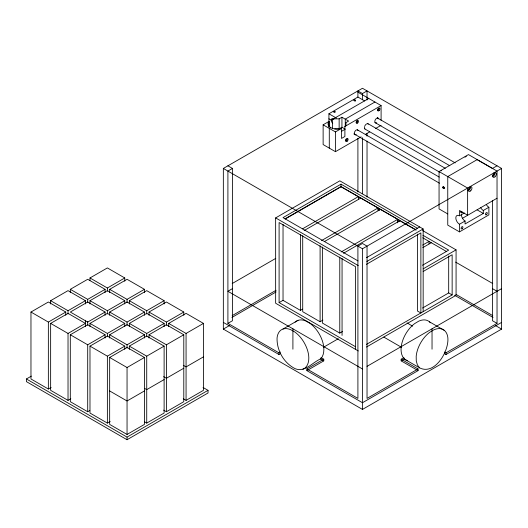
<?xml version="1.0" encoding="UTF-8"?>
<svg xmlns="http://www.w3.org/2000/svg" width="528" height="528" viewBox="0 0 528 528"><rect width="100%" height="100%" fill="white"/><g stroke="black" fill="none" stroke-linecap="round" stroke-linejoin="round"><path stroke-width="0.79" d="M329.287 148.117L329.287 128.37L330.66 127.578M329.201 126.7L329.201 121.308L323.129 124.813L323.129 144.56L335.452 151.675L335.452 131.927L341.524 128.416L341.524 138.435L344.896 136.488L344.896 126.469L345.781 125.242L345.807 122.681L348.599 121.07L341.933 117.223L339.148 118.833L334.712 118.846L332.574 119.361L332.574 128.601M381.097 120.384L381.097 105.574L357.905 92.182M345.629 139.623C345.649 141.022 347.305 138.739 346.071 138.983M444.305 187.862L443.54 187.658L443.744 186.892M329.201 121.308L328.317 122.536A9.035 5.221 0 0 0 339.385 128.931L341.524 128.416M302.867 369.303C308.233 367.112 309.25 360.631 308.669 355.502A22.546 13.015 60 0 0 294.67 331.901L290.506 329.591A22.546 13.015 60 0 0 277.061 337.993C276.652 350.493 284.031 363.238 295.304 368.762C304.973 372.544 312.596 362.274 320.819 358.796C323.73 355.516 324.113 350.988 323.737 346.804A22.546 13.015 60 0 0 309.738 323.195L305.58 320.892A22.546 13.015 60 0 0 295.139 322.153M223.344 168.445L362.472 88.275L501.6 168.445L501.6 329.096L362.472 409.418L223.344 329.096L223.344 168.445L362.472 248.767L501.6 168.445M227.905 323.36L232.472 320.727L232.472 168.445L227.905 171.079L227.905 323.36L278.942 352.829L280.348 352.018M357.905 97.132L357.905 90.908L362.472 93.548L367.033 90.908L367.033 99.957M328.924 127.162L328.924 113.771L357.905 97.04L364.703 100.96M368.775 98.459L331.214 120.113L328.924 118.793M374.933 102.016L345.266 119.143L345.266 126.667M334.712 128.865L339.148 128.845L341.933 127.235L345.266 129.162L341.695 131.221M344.896 126.469L381.097 105.574M51.137 387.413L48.358 389.024L30.967 378.979L30.967 312.041L48.358 302.003L65.749 312.041L65.749 315.308M50.635 303.95L50.635 300.683L68.026 290.644L85.417 300.683L85.417 303.95M70.31 292.591L70.31 289.324L87.701 279.286L105.092 289.324L105.092 292.591M89.984 280.414L89.984 277.966L107.375 267.927L124.766 277.966L124.766 281.233M335.452 151.675L361.126 136.851M365.402 134.376L369.686 131.908M375.388 128.614L381.097 125.321M30.967 312.041L48.358 322.08L65.749 312.041M50.635 300.683L68.026 310.721L85.417 300.683M70.31 289.324L87.701 299.363L105.092 289.324M89.984 277.966L107.375 288.004L124.766 277.966M50.635 323.4L68.026 313.361L85.417 323.4L68.026 333.439L50.635 323.4L50.635 390.337L68.026 400.382L70.811 398.772M89.984 303.95L89.984 300.683L107.375 290.644L124.766 300.683L124.766 303.95M109.659 292.591L109.659 289.324L127.05 279.286L144.441 289.324L144.441 292.591M105.092 312.041L87.701 322.08L70.31 312.041L87.701 302.003L105.092 312.041L105.092 315.308M89.984 300.683L107.375 310.721L124.766 300.683M109.659 289.324L127.05 299.363L144.441 289.324M89.786 410.533L87.701 411.741L70.31 401.696L70.31 334.759L87.701 324.72L105.092 334.759L105.092 338.026M89.984 326.667L89.984 323.4L107.375 313.361L124.766 323.4L124.766 326.667M109.659 315.308L109.659 312.041L127.05 302.003L144.441 312.041L144.441 315.308M129.334 303.95L129.334 300.683L146.725 290.644L164.116 300.683L164.116 303.95M358.281 350.955L275.642 303.244L275.642 217.899L339.827 180.84L423.159 228.954L423.159 311.665M417.417 228.274L341.009 184.153L283.034 217.622L358.017 260.918M285.153 218.783L341.009 186.542L416.024 229.852M285.153 219.034L341.009 186.793L400.026 220.618L343.471 253.268M203.029 387.453L208.025 390.337L208.025 392.977L127.05 439.725L26.4 381.619L26.4 378.979L31.37 376.108M70.31 334.759L87.701 344.797L105.092 334.759M89.984 323.4L107.375 333.439L124.766 323.4M109.659 312.041L127.05 322.08L144.441 312.041M129.334 300.683L146.725 310.721L164.116 300.683M110.161 421.489L107.375 423.093L89.984 413.054L89.984 346.117L107.375 336.079L124.766 346.117L124.766 349.384M109.659 338.026L109.659 334.759L127.05 324.72L144.441 334.759L144.441 338.026M129.334 326.667L129.334 323.4L146.725 313.361L164.116 323.4L164.116 326.667M149.008 315.308L149.008 312.041L166.399 302.003L183.79 312.041L183.79 315.308M302.544 228.829L358.4 196.581L358.4 199.28M304.121 230.551L360.677 198.152M232.195 283.543L275.761 258.383M89.984 346.117L107.375 356.156L124.766 346.117M109.659 334.759L127.05 344.797L144.441 334.759M129.334 323.4L146.725 333.439L164.116 323.4M149.008 312.041L166.399 322.08L183.79 312.041M109.659 357.476L127.05 347.437L144.441 357.476L144.441 424.413L127.05 434.452L109.659 424.413L109.659 357.476L127.05 367.514L144.441 357.476M129.334 349.384L129.334 346.117L146.725 336.079L164.116 346.117L164.116 413.054L146.725 423.093L144.639 421.892M149.008 338.026L149.008 334.759L166.399 324.72L183.79 334.759L183.79 401.696L166.399 411.741L163.614 410.131M168.676 326.667L168.676 323.4L186.067 313.361L203.458 323.4L203.458 390.337L186.067 400.382L183.289 398.772M232.472 288.651L227.905 291.284L362.472 368.98M447.757 213.946L439.058 208.923L439.058 171.567L468.475 154.585L497.033 171.079L497.033 323.36L446.002 352.829L444.589 352.018M321.512 240.59L378.068 207.94L378.068 210.639M324.502 241.501L380.351 209.51M129.334 346.117L146.725 356.156L164.116 346.117M149.008 334.759L166.399 344.797L183.79 334.759M168.676 323.4L186.067 333.439L203.458 323.4M442.721 187.341A0.97 0.561 60 0 1 443.751 187.249A0.97 0.561 60 0 1 443.751 188.615A0.97 0.561 60 0 1 442.721 187.341L443.408 187.209M341.187 251.948L397.742 219.298L397.742 222.816M232.162 315.638L276.104 290.261M231.898 317.46L276.091 291.944M497.033 165.805L492.472 168.445L477.167 159.628L447.757 176.59L447.757 225.113L459.479 231.878L488.888 214.896L488.888 207.253A5.161 2.983 60 0 1 486.308 204.527M223.344 329.096L229.766 325.387M355.516 349.358L355.516 266.647L279.101 222.532L279.101 302.603L283.034 300.34L300.425 310.378L302.544 309.151M366.518 257.657L419.701 226.954M366.821 261.479L423.159 228.954M144.441 390.944L127.05 400.983L109.659 390.944M164.116 379.586L146.725 389.624L144.639 388.423M183.79 368.227L166.399 378.266L163.614 376.662M203.458 356.869L186.067 366.907L183.289 365.303M366.445 264.337L420.875 232.907L420.875 312.979L417.417 310.985L417.417 234.148M459.479 231.878L459.479 224.235A5.161 2.983 60 0 1 455.822 217.912A5.161 2.983 60 0 1 459.479 215.8L464.356 212.989M462.35 218.361L497.033 198.224M422.651 245.084L429.013 241.408L429.013 243.87M459.479 224.235L465.056 221.014A5.161 2.983 60 0 1 461.399 214.691M465.056 221.014L465.056 223.978L483.311 213.437L483.311 210.474L488.888 207.253M422.809 247.625L431.297 242.728M282.949 329.05L298.023 320.351M302.709 235.706L302.709 311.698L320.1 321.737L322.925 320.1M422.525 265.234L448.688 250.133L422.974 235.29M26.4 378.979L127.05 437.092L208.025 390.337M423.159 268.864L456.073 249.863L456.073 295.297L366.458 347.035M223.344 322.403L278.942 354.499L280.348 353.687M423.159 271.498L452.146 254.767L452.146 294.928L366.445 344.408M322.384 247.064L322.384 323.05L339.775 333.095L342.599 331.459M323.512 347.259L338.29 338.732M306.867 368.953L323.77 359.198L323.77 360.868L306.867 370.623L306.867 368.953L357.905 398.416L357.905 246.134L362.472 243.494L367.033 246.134L367.033 398.416L418.07 368.953L418.07 370.623L362.472 402.725L306.867 370.623M422.525 308.035L448.688 292.934L452.146 294.928M367.033 366.34L501.6 288.651M418.07 370.623L401.174 360.868L401.174 359.198L403.966 357.581M401.174 360.868L404.666 358.855M444.589 353.687L446.002 354.499L501.6 322.403M377.586 109.56L378.305 108.511M377.335 117.665L377.434 117.698A2.746 1.584 -60 0 1 377.936 118.411M356.684 120.8L356.776 121.579L356.136 121.948M430.386 322.793A22.546 13.015 -60 0 0 418.724 321.163L414.566 323.664A22.546 13.015 -60 0 0 401.122 347.589C400.666 352.658 402.059 359.007 407.517 360.756M419.588 367.864C435.112 375.646 449.46 350.526 447.797 337.306A22.546 13.015 -60 0 0 433.798 329.861L429.634 332.363A22.546 13.015 -60 0 0 416.189 356.288L416.275 361.046L417.43 364.993L419.588 367.864L404.514 359.159M377.593 118.081L455.215 162.895M375.012 122.555L449.783 165.726M367.693 123.512L445.315 168.326M439.058 171.567L467.623 188.06L467.623 215.206L459.479 210.5L459.479 215.8M364.617 128.839L439.388 172.009M357.304 129.796L439.197 177.078M328.924 113.771L336.395 118.087M354.004 133.861L439.461 183.196M477.094 209.847L483.311 213.437M323.129 124.813L335.452 131.927M460.614 211.959L461.993 212.751M422.558 230.512L456.073 249.863M400.719 221.265L416.024 230.102M377.989 209.312L379.414 210.137M397.267 220.447L399.412 221.687M422.75 237.798L446.596 251.566M455.605 262.099L492.749 283.543M492.472 288.651L497.033 291.284M455.921 294.353L492.782 315.638M454.555 295.238L493.046 317.46M227.905 165.805L232.472 168.445M497.033 323.36L492.472 320.727L492.472 200.528M495.178 325.387L501.6 329.096M275.642 217.899L358.261 265.597M429.409 321.79L444.484 330.488M407.042 322.918L412.665 326.165M383.843 337.102L401.425 347.259M401.174 359.198L418.07 368.953M279.101 302.603L355.516 346.724M320.978 357.581L323.77 359.198M320.278 358.855L323.77 360.868M444.094 187.15L444.305 187.592M448.688 256.047L448.688 292.934M446.002 352.829L446.002 354.499M432.036 328.812L432.036 349.18M367.033 133.67L367.033 136.132M367.033 141.068L367.033 196.984M362.472 93.548L362.472 99.766M362.472 137.709L362.472 193.802M362.472 248.767L362.472 409.418M357.905 138.376L357.905 191.987M355.093 99.983L355.093 101.422M345.807 122.681L345.807 125.763M342.058 258.43L342.058 335.412M341.933 117.223L341.933 127.235M341.009 184.153L341.009 186.793M339.775 257.103L339.775 333.095M339.148 118.833L339.148 128.845M320.1 245.744L320.1 321.737M300.425 234.386L300.425 310.378M292.908 328.812L292.908 349.18M283.034 224.347L283.034 300.34M278.942 352.829L278.942 354.499M186.067 333.439L186.067 400.382M166.399 322.08L166.399 325.347M166.399 344.797L166.399 411.741M146.725 310.721L146.725 313.988M146.725 333.439L146.725 336.706M146.725 356.156L146.725 423.093M127.05 299.363L127.05 302.63M127.05 322.08L127.05 325.347M127.05 344.797L127.05 348.064M127.05 367.514L127.05 434.452M127.05 437.092L127.05 439.725M107.375 288.004L107.375 291.271M107.375 310.721L107.375 313.988M107.375 333.439L107.375 336.706M107.375 356.156L107.375 423.093M87.701 299.363L87.701 302.63M87.701 321.592L87.701 325.347M87.701 344.797L87.701 411.741M85.417 320.278L85.417 326.667M68.026 310.721L68.026 313.988M68.026 333.439L68.026 400.382M48.358 322.08L48.358 389.024M493.363 173.105A1.294 0.746 -60 0 1 493.852 174.484A1.294 0.746 -60 0 1 492.34 175.243M494.71 172.293A2.581 1.492 -60 0 1 494.419 175.006A2.581 1.492 -60 0 1 492.215 176.616M470.534 186.76A2.581 1.492 -60 0 1 469.88 189.354A2.581 1.492 -60 0 1 467.854 190.681M469.227 187.15A1.294 0.746 -60 0 1 469.491 188.549A1.294 0.746 -60 0 1 468.125 189.446M483.311 210.474A5.161 2.983 60 0 1 480.731 207.748M462.64 212.071A1.294 0.746 -60 0 1 461.347 212.817A1.294 0.746 -60 0 1 461.347 211.325M441.104 170.861A2.581 1.492 -60 0 1 441.573 170.518M465.023 157.265A2.581 1.492 -60 0 1 465.465 156.796M465.934 156.453A2.581 1.492 -60 0 1 466.409 156.255M444.352 188.311A0.97 0.561 60 0 1 443.381 187.75A0.97 0.561 60 0 1 443.381 186.635M332.739 123.288A2.904 1.676 60 0 1 331.234 119.816A2.904 1.676 60 0 1 333.267 118.932M358.103 130.647A2.746 1.584 -60 0 0 357.601 129.934L357.199 129.809A2.746 1.584 -60 0 0 355.258 130.931L354.856 131.518A2.746 1.584 -60 0 0 354.433 134.204A2.746 1.584 -60 0 0 356.228 134.554M367.019 123.79A2.904 1.676 -60 0 1 368.267 124.172M365.033 128.905A2.904 1.676 -60 0 1 364.709 128.601M364.505 128.146A2.904 1.676 -60 0 1 364.505 126.918M364.709 126.232A2.904 1.676 -60 0 1 366.485 124.014M378.622 118.807A2.746 1.584 -60 0 0 378.121 118.087L377.718 117.968A2.746 1.584 -60 0 0 375.778 119.084L375.375 119.671A2.746 1.584 -60 0 0 374.953 122.357A2.746 1.584 -60 0 0 376.748 122.707M355.047 134.369A2.746 1.584 -60 0 1 354.176 134.297M347.173 138.527A1.617 0.931 -60 0 1 346.764 140.151A1.617 0.931 -60 0 1 345.503 140.976M357.443 120.16A1.617 0.931 -60 0 1 357.364 121.671A1.617 0.931 -60 0 1 356.162 122.833M379.012 108.029A1.617 0.931 -60 0 1 378.602 109.646A1.617 0.931 -60 0 1 377.335 110.471M470.613 190.879A2.581 1.492 -60 0 0 471.431 186.879A2.581 1.492 -60 0 0 468.376 189.592A2.581 1.492 -60 0 0 470.613 190.879M486.592 214.612A1.294 0.746 -60 0 0 487.001 212.606A1.294 0.746 -60 0 0 485.47 213.965A1.294 0.746 -60 0 0 486.592 214.612M494.974 176.814A2.581 1.492 -60 0 0 495.792 172.814A2.581 1.492 -60 0 0 492.736 175.527A2.581 1.492 -60 0 0 494.974 176.814M462.231 228.67A1.294 0.746 -60 0 0 462.64 226.67A1.294 0.746 -60 0 0 461.109 228.03A1.294 0.746 -60 0 0 462.231 228.67M354.156 100.69A0.772 0.449 0 0 0 355.318 100.3A0.772 0.449 0 0 0 354.156 99.917A0.772 0.449 0 0 0 354.156 100.69M334.026 112.147A0.772 0.449 0 0 0 335.326 111.949A0.772 0.449 0 0 0 334.376 111.401A0.772 0.449 0 0 0 334.026 112.147M347.272 141.134A1.617 0.931 -60 0 0 347.78 138.633A1.617 0.931 -60 0 0 345.873 140.323A1.617 0.931 -60 0 0 347.272 141.134M357.654 123.011A1.617 0.931 -60 0 0 358.162 120.516A1.617 0.931 -60 0 0 356.255 122.206A1.617 0.931 -60 0 0 357.654 123.011M379.111 110.629A1.617 0.931 -60 0 0 379.619 108.128A1.617 0.931 -60 0 0 377.711 109.817A1.617 0.931 -60 0 0 379.111 110.629"/></g></svg>
